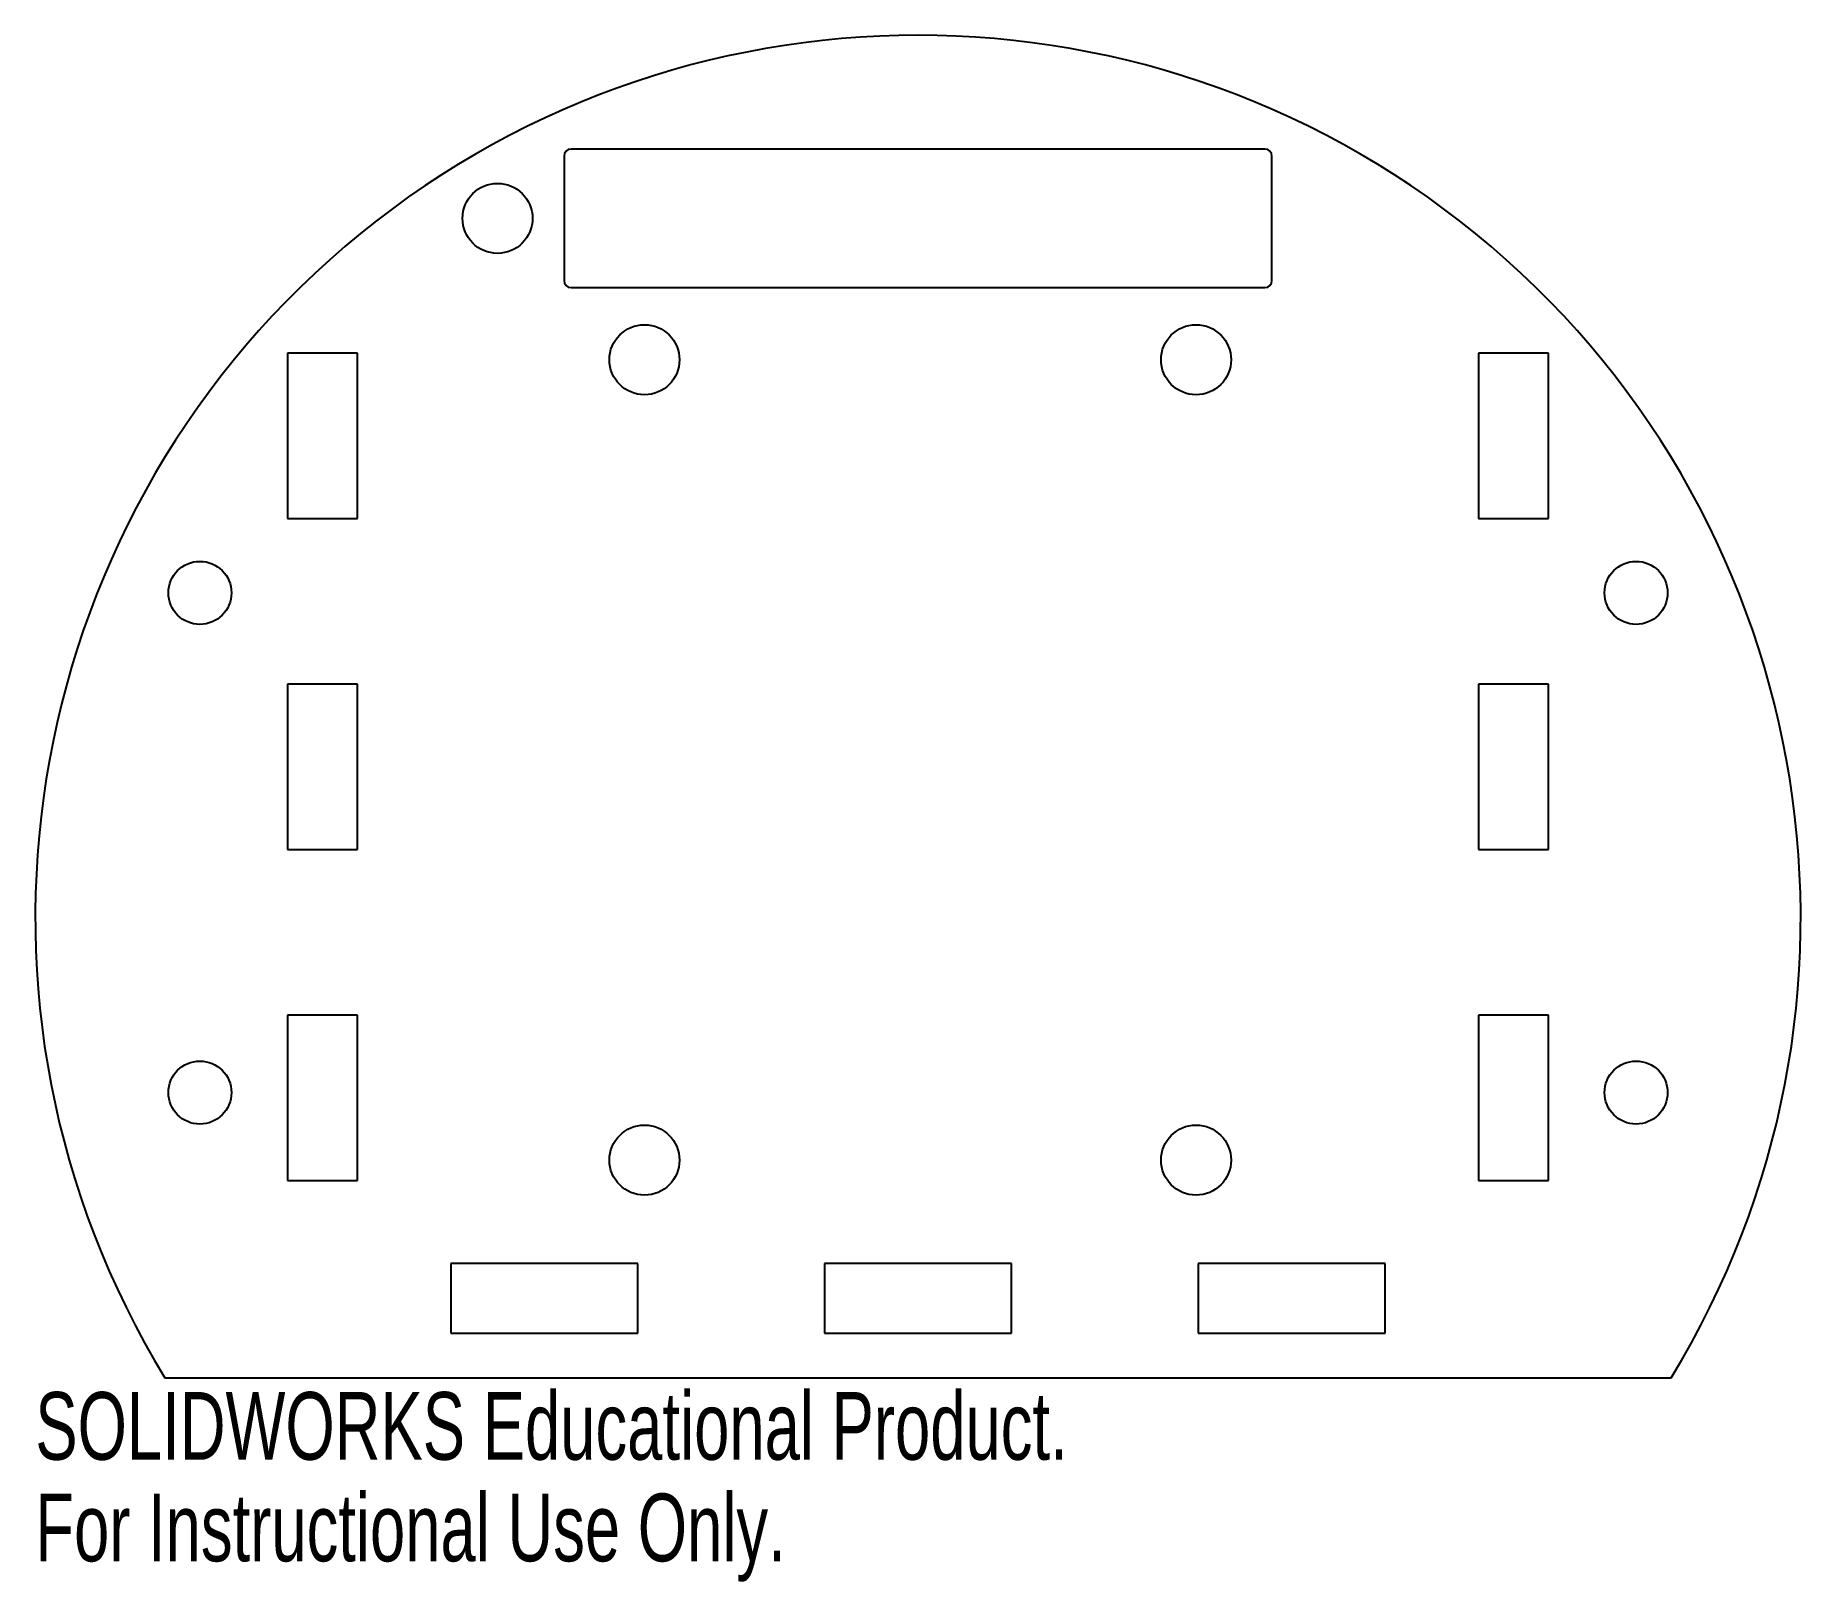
# Model space of a CAD drawing. Header units: inches. Extents: x -2.48 to 2.48, y -1.87 to 2.48.
import ezdxf

# ---------------------------------------------------------------- set-up
doc = ezdxf.new("R2010")
doc.units = ezdxf.units.IN
doc.header["$MEASUREMENT"] = 0
doc.styles.add('SLDTEXTSTYLE0', font='TXT', dxfattribs={"width": 0.7})

msp = doc.modelspace()

# ---------------------------------------------------------------- linework, layer by layer
at = {"color": 7, "linetype": 'Continuous', "lineweight": 25}
for p, q in [((-0.9947, 2.1407), (-0.9947, 1.7907)), ((0.975, 2.1604), (-0.975, 2.1604)), ((0.9947, 1.7907), (0.9947, 2.1407)), ((-0.975, 1.771), (0.975, 1.771)), ((-1.7715, 1.587), (-1.7715, 1.1217)), ((-1.5748, 1.587), (-1.7715, 1.587)), ((-1.5748, 1.1217), (-1.5748, 1.587)), ((1.5748, 1.587), (1.5748, 1.1217)), ((1.7715, 1.587), (1.5748, 1.587)), ((1.7715, 1.1217), (1.7715, 1.587)), ((-1.7715, 1.1217), (-1.5748, 1.1217)), ((1.5748, 1.1217), (1.7715, 1.1217)), ((-1.7715, 0.6564), (-1.7715, 0.1911)), ((-1.5748, 0.6564), (-1.7715, 0.6564)), ((-1.5748, 0.1911), (-1.5748, 0.6564)), ((1.5748, 0.6564), (1.5748, 0.1911)), ((1.7715, 0.6564), (1.5748, 0.6564)), ((1.7715, 0.1911), (1.7715, 0.6564)), ((-1.7715, 0.1911), (-1.5748, 0.1911)), ((1.5748, 0.1911), (1.7715, 0.1911)), ((-1.7715, -0.2742), (-1.7715, -0.7395)), ((-1.5748, -0.2742), (-1.7715, -0.2742)), ((-1.5748, -0.7395), (-1.5748, -0.2742)), ((1.5748, -0.2742), (1.5748, -0.7395)), ((1.7715, -0.2742), (1.5748, -0.2742)), ((1.7715, -0.7395), (1.7715, -0.2742)), ((-1.7715, -0.7395), (-1.5748, -0.7395)), ((1.5748, -0.7395), (1.7715, -0.7395)), ((-1.3123, -0.9721), (-1.3123, -1.1688)), ((-0.7874, -0.9721), (-1.3123, -0.9721)), ((-0.7874, -1.1688), (-0.7874, -0.9721)), ((-0.2625, -0.9721), (-0.2625, -1.1688)), ((0.2625, -0.9721), (-0.2625, -0.9721)), ((0.2625, -1.1688), (0.2625, -0.9721)), ((0.7874, -0.9721), (0.7874, -1.1688)), ((1.3123, -0.9721), (0.7874, -0.9721)), ((1.3123, -1.1688), (1.3123, -0.9721)), ((-1.3123, -1.1688), (-0.7874, -1.1688)), ((-0.2625, -1.1688), (0.2625, -1.1688)), ((0.7874, -1.1688), (1.3123, -1.1688)), ((-2.1161, -1.2938), (2.1161, -1.2938))]:
    msp.add_line(p, q, dxfattribs=at)
for centre, radius in [((-1.1815, 1.9657), 0.0984), ((-0.7687, 1.5682), 0.0984), ((0.7813, 1.5682), 0.0984), ((-2.0177, 0.9128), 0.0886), ((2.0177, 0.9128), 0.0886), ((-2.0177, -0.492), 0.0886), ((2.0177, -0.492), 0.0886), ((-0.7687, -0.6818), 0.0984), ((0.7813, -0.6818), 0.0984)]:
    msp.add_circle(centre, radius, dxfattribs=at)
for centre, radius, start, end in [((0, 0), 2.4803, 328.559, 211.441), ((-0.975, 2.1407), 0.0197, 90, 180), ((0.975, 2.1407), 0.0197, 0, 90), ((-0.975, 1.7907), 0.0197, 180, 270), ((0.975, 1.7907), 0.0197, 270, 0)]:
    msp.add_arc(centre, radius, start, end, dxfattribs=at)

# ---------------------------------------------------------------- texts
at = {"color": 7, "linetype": 'Continuous', "char_height": 0.1903, "attachment_point": 1, "style": 'SLDTEXTSTYLE0'}
for s, insert in [('SOLIDWORKS Educational Product.', (-2.4803, -1.3339)), ('For Instructional Use Only.', (-2.4803, -1.6194))]:
    msp.add_mtext(s, dxfattribs=dict(at, insert=insert))

doc.saveas('drawing.dxf')
